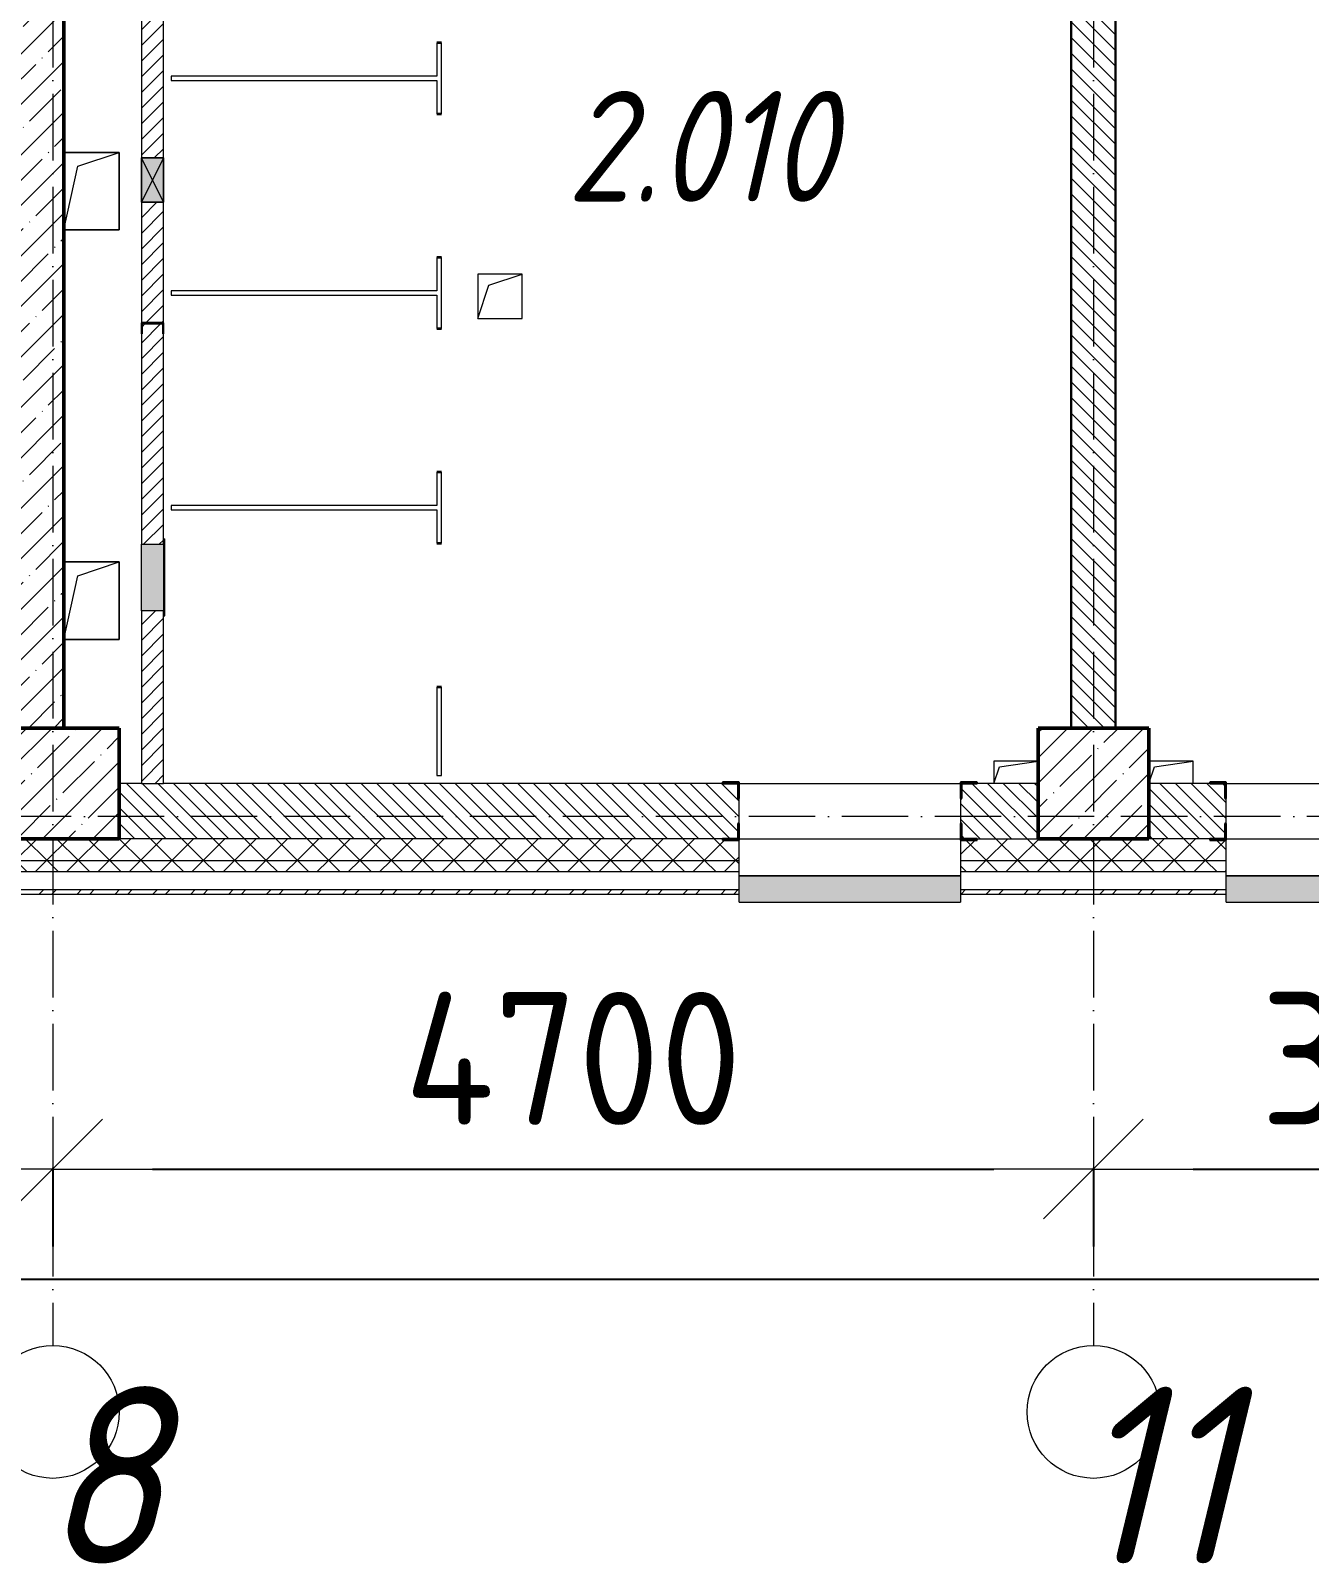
# Model space of a CAD drawing. Header units: millimetres. Extents: x 2294 to 908349, y -83289 to 219220.
# Drawn here: x 20713 to 26488, y 57933 to 64856 of the extents above; entities that cross this region are included whole.
import ezdxf

# ---------------------------------------------------------------- set-up
doc = ezdxf.new("R2010")
doc.units = ezdxf.units.MM
doc.linetypes.add('50_200_ШТРИХ_1Т_ш5_п1_п1_', pattern=[700, 500, -100, 0, -100])
for name, color, linetype, lineweight in [('2.4) ПГП вычит ЖБбалки 0.4 м -', 24, 'Continuous', 30), ('A-____-____-DIMS', 7, 'Continuous', 9), ('A-DETL-GENF-OTLN', 7, 'Continuous', 9), ('A-DOOR-OPNG-MCUT', 7, 'Continuous', 35), ('A-FLOR-____-OTLN', 7, 'Continuous', 9), ('A-GENM-____-MCUT', 7, 'Continuous', 25), ('A-GENM-____-OTLN', 7, 'Continuous', 9), ('A-GENM-____-OTLN-1', 7, 'Continuous', 25), ('A-GLAZ-____-OTLN', 7, 'Continuous', 9), ('A-WALL-____-MCUT', 7, 'Continuous', 13), ('A-WALL-____-MCUT-1', 7, 'Continuous', 9), ('A-WALL-____-MCUT-2', 7, 'Continuous', 50), ('A-WALL-____-OTLN', 7, 'Continuous', 9), ('A-WALL-____-PATT-1', 7, 'Continuous', 9), ('A-WALL-FNSH-MCUT-1', 7, 'Continuous', 9), ('S-COLS-____-MCUT', 7, 'Continuous', 50), ('S-COLS-____-OTLN', 7, 'Continuous', 9), ('S-GRID-____-IDEN', 7, 'Continuous', 9), ('S-GRID-____-OTLN-1', 7, '50_200_ШТРИХ_1Т_ш5_п1_п1_', 9), ('Марки помещений', 7, 'Continuous', 9)]:
    doc.layers.add(name, color=color, linetype=linetype, lineweight=lineweight)
doc.layers.add('A-DOOR-____-OTLN-1', color=7, linetype='Continuous', lineweight=9, true_color=0xffffff)
doc.layers.add('A-GLAZ-____-OTLN-1', color=7, linetype='Continuous', lineweight=9, true_color=0xc0c0c0)
doc.styles.add('ISOCPEUR_I_2', font='isocpeui.ttf', dxfattribs={"width": 0.85, "height": 2.3})
doc.styles.add('ISOCPEUR_I_9', font='isocpeui.ttf', dxfattribs={"width": 0.9, "height": 250})
doc.styles.add('СПДС', font='isocpeur.ttf', dxfattribs={"width": 0.9})
doc.dimstyles.new('Размера А3', dxfattribs={"dimtxt": 800, "dimasz": 450, "dimexe": 350, "dimexo": 100, "dimgap": 200, "dimtad": 1, "dimdec": 0, "dimrnd": 10, "dimzin": 0, "dimdsep": 46, "dimtxsty": 'СПДС', "dimblk": 'ARROWHEAD_6', "dimcen": 1, "dimclrd": 5, "dimclre": 5, "dimclrt": 5, "dimazin": 0, "dimtfac": 1, "dimtdec": 0, "dimtmove": 2, "dimatfit": 3, "dimfxl": 1, "dimtolj": 1, "dimtzin": 0, "dimarcsym": 0})
pattern_1 = [(135, (7562.787, 6025.276), (-35.35534, -35.35534), [])]
pattern_2 = [(45, (7562.79, 6025.28), (-70.71068, 70.71068), []), (135, (7562.79, 6025.28), (-70.71068, -70.71068), [])]

# ---------------------------------------------------------------- blocks, each defined once
blk = doc.blocks.new('BSC_Колонна _Прямоугольная - 500х500-V29-АР1_План отверстий 2 этажа в осях 1-64_Ю-ЯЯ')
at = {"layer": 'S-COLS-____-OTLN'}
h = blk.add_hatch(dxfattribs=at)
h.set_pattern_fill('FP_38', color=256, style=0, pattern_type=2)
h.set_pattern_definition([(45, (-17950, -55431.04), (-114.04925, 114.04925), []), (45, (-17835.95, -55431.04), (-114.04925, 114.04925), [201.613, -40.323, 3.353, -36.97])])
h.paths.add_polyline_path([(-250, -250), (250, -250), (250, 250), (-250, 250), (-250, 179.1)], flags=0)
at = {"layer": 'S-COLS-____-MCUT'}
for p, q in [((250, 250), (-250, 250)), ((-250, 250), (-250, -250)), ((250, -250), (250, 250)), ((-250, -250), (250, -250))]:
    blk.add_line(p, q, dxfattribs=at)
blk = doc.blocks.new('BSC_Колонна _Прямоугольная - 500х500-V59-АР1_План отверстий 2 этажа в осях 1-64_Ю-ЯЯ')
at = {"layer": 'S-COLS-____-OTLN'}
h = blk.add_hatch(dxfattribs=at)
h.set_pattern_fill('FP_70', color=256, style=0, pattern_type=2)
h.set_pattern_definition([(45, (-13300, -55431.04), (-114.04925, 114.04925), []), (45, (-13185.95, -55431.04), (-114.04925, 114.04925), [201.613, -40.323, 3.353, -36.97])])
h.paths.add_polyline_path([(-250, -250), (250, -250), (250, 250), (-250, 250), (-250, 179.1)], flags=0)
at = {"layer": 'S-COLS-____-MCUT'}
for p, q in [((250, 250), (-250, 250)), ((-250, 250), (-250, -250)), ((250, -250), (250, 250)), ((-250, -250), (250, -250))]:
    blk.add_line(p, q, dxfattribs=at)
blk = doc.blocks.new('DOR_ДУ_распашная__1Ст_Прямоугольная_ШЕР - Вн_650х2100h_Кабинки С_у-18405741-АР1_План отверстий 2 этажа в осях 1-64_Ю-ЯЯ')
at = {"layer": 'A-DOOR-OPNG-MCUT'}
for p, q in [((-325, -10), (-325, 10)), ((325, 10), (325, -10))]:
    blk.add_line(p, q, dxfattribs=at)
blk = doc.blocks.new('Фахверк_СКБ_Уголок - 250_2700-27497298-АР1_План отверстий 2 этажа в осях 1-64_Ю-ЯЯ')
at = {"layer": 'A-GENM-____-MCUT'}
for p, q in [((200, 181), (125, 181)), ((125, 181), (125, 106)), ((131, 106), (131, 175)), ((131, 175), (200, 175)), ((200, 175), (200, 181)), ((125, 106), (131, 106)), ((131, -6), (125, -6)), ((125, -6), (125, -81)), ((131, -75), (131, -6)), ((125, -81), (200, -81)), ((200, -75), (131, -75)), ((200, -81), (200, -75))]:
    blk.add_line(p, q, dxfattribs=at)
blk = doc.blocks.new('154_Фахверк_СКБ_Швеллер - Тип_100_3960-28331862-АР1_План отверстий 2 этажа в осях 1-64_Ю-ЯЯ')
at = {"layer": 'A-GENM-____-MCUT'}
for p, q in [((175, 50), (125, 50)), ((125, 50), (125, -50)), ((128, 47), (175, 47)), ((128, -47), (128, 47)), ((175, 47), (175, 50)), ((125, -50), (175, -50)), ((175, -47), (128, -47)), ((175, -50), (175, -47))]:
    blk.add_line(p, q, dxfattribs=at)
blk = doc.blocks.new('AR_Отверстие Ниша - Лючок-32402465-АР1_План отверстий 2 этажа в осях 1-64_Ю-ЯЯ')
at = {"layer": 'A-GLAZ-____-OTLN'}
blk.add_hatch(color=256, dxfattribs=at).paths.add_polyline_path([(150, 50), (-150, 50), (-150, -50), (150, -50)], flags=0)
for p, q in [((-150, 50), (150, 50)), ((-150, -50), (-150, 50)), ((150, 50), (150, -50)), ((150, -50), (-150, -50))]:
    blk.add_line(p, q, dxfattribs=at)
blk = doc.blocks.new('Л_Общий_Лючок - Лючок-29759562-АР1_План отверстий 2 этажа в осях 1-64_Ю-ЯЯ')
at = {"layer": 'A-GLAZ-____-OTLN-1'}
blk.add_hatch(color=256, dxfattribs=at).paths.add_polyline_path([(-24, -6), (324, -6), (324, 0), (-24, 0)], flags=0)
at = {"layer": 'A-GLAZ-____-OTLN'}
for p, q in [((-24, 0), (-24, -6)), ((324, 0), (324, -6)), ((-24, -6), (324, -6))]:
    blk.add_line(p, q, dxfattribs=at)
blk = doc.blocks.new('AR_Отверстие прямоугольное _в стене_ - AR_Отверстие прямоугольное _в стене__ВК-32402434-АР1_План отверстий 2 этажа в осях 1-64_Ю-ЯЯ')
at = {"layer": 'A-GLAZ-____-OTLN'}
blk.add_hatch(color=256, dxfattribs=at).paths.add_polyline_path([(100, 50), (-100, 50), (-100, -50), (100, -50)], flags=0)
at = {"layer": 'A-DETL-GENF-OTLN'}
for p, q in [((-100, -50), (-100, 50)), ((-100, 50), (100, 50)), ((100, 50), (-100, -50)), ((-100, 50), (100, -50)), ((100, 50), (-100, 50)), ((-100, 50), (-100, -50)), ((100, 50), (100, -50)), ((100, -50), (100, 50)), ((100, -50), (-100, -50)), ((-100, -50), (100, -50))]:
    blk.add_line(p, q, dxfattribs=at)
blk = doc.blocks.new('AR_Отверстие прямоугольное _в плите_ - AR_Отверстие прямоугольное _в плите_-V156-АР1_План отверстий 2 этажа в осях 1-64_Ю-ЯЯ')
at = {"layer": 'A-GENM-____-OTLN'}
for p, q in [((125, 175), (-125, 175)), ((-62.5, 112.5), (125, 175)), ((125, -175), (125, 175)), ((-125, -175), (-62.5, 112.5)), ((-125, -175), (125, -175))]:
    blk.add_line(p, q, dxfattribs=at)
blk = doc.blocks.new('AR_Отверстие прямоугольное _в плите_ - AR_Отверстие прямоугольное _в плите_-30459207-АР1_План отверстий 2 этажа в осях 1-64_Ю-ЯЯ')
at = {"layer": 'A-GENM-____-OTLN'}
for p, q in [((100, 100), (-100, 100)), ((-100, 100), (-100, -100)), ((-50, 50), (100, 100)), ((100, -100), (100, 100)), ((-100, -100), (-50, 50)), ((-100, -100), (100, -100))]:
    blk.add_line(p, q, dxfattribs=at)
blk = doc.blocks.new('AR_Отверстие прямоугольное _в плите_ - AR_Отверстие прямоугольное _в плите_-30510746-АР1_План отверстий 2 этажа в осях 1-64_Ю-ЯЯ')
at = {"layer": 'A-GENM-____-OTLN'}
for p, q in [((100, 50), (-100, 50)), ((-100, 50), (-100, -50)), ((-100, -50), (-75, 25)), ((-75, 25), (100, 50))]:
    blk.add_line(p, q, dxfattribs=at)
blk = doc.blocks.new('AR_Отверстие прямоугольное _в плите_ - AR_Отверстие прямоугольное _в плите_-V167-АР1_План отверстий 2 этажа в осях 1-64_Ю-ЯЯ')
at = {"layer": 'A-GENM-____-OTLN'}
for p, q in [((100, 50), (-100, 50)), ((-100, -50), (-75, 25)), ((-75, 25), (100, 50)), ((100, -50), (100, 50))]:
    blk.add_line(p, q, dxfattribs=at)
blk = doc.blocks.new('Отлив_СКБ - Отлив витража_120_НВФ-31885283-АР1_План отверстий 2 этажа в осях 1-64_Ю-ЯЯ')
at = {"layer": 'A-GLAZ-____-OTLN-1'}
for points in [[(426.1, -2), (1000, -2), (1000, 0), (0, 0), (0, -2)], [(426.1, -120), (1000, -120), (1000, -2), (0, -2), (0, -120)]]:
    blk.add_hatch(color=256, dxfattribs=at).paths.add_polyline_path(points, flags=0)
at = {"layer": 'A-GLAZ-____-OTLN'}
for p, q in [((0, 0), (1000, 0)), ((1000, -2), (0, -2)), ((0, -120), (0, -83)), ((0, -120), (1000, -120)), ((1000, -83), (1000, -120))]:
    blk.add_line(p, q, dxfattribs=at)
blk = doc.blocks.new('Отлив_СКБ - Отлив витража_120_НВФ-31885687-АР1_План отверстий 2 этажа в осях 1-64_Ю-ЯЯ')
at = {"layer": 'A-GLAZ-____-OTLN-1'}
for points in [[(0, 0), (0, -2), (1800, -2), (1800, 0), (1023.3, 0)], [(0, -83), (0, -120), (1800, -120), (1800, -2), (0, -2), (0, -63)]]:
    blk.add_hatch(color=256, dxfattribs=at).paths.add_polyline_path(points, flags=0)
at = {"layer": 'A-GLAZ-____-OTLN'}
for p, q in [((0, 0), (1800, 0)), ((1800, -2), (0, -2)), ((0, -120), (0, -83)), ((0, -120), (1800, -120)), ((1800, -83), (1800, -120))]:
    blk.add_line(p, q, dxfattribs=at)
blk = doc.blocks.new('2floor')
at = {"layer": 'A-WALL-____-PATT-1'}
h = blk.add_hatch(dxfattribs=at)
h.set_pattern_fill('FP_13', color=256, style=0, pattern_type=2)
h.set_pattern_definition([(45, (7562.79, 6025.28), (-114.04925, 114.04925), []), (45, (7676.84, 6025.28), (-114.04925, 114.04925), [201.612, -40.322, 3.353, -36.97])])
h.paths.add_polyline_path([(20612.8, 61706.3), (20862.8, 61706.3), (20862.8, 69206.3), (20612.8, 69206.3), (20612.8, 63249.9)], flags=0)
h = blk.add_hatch(dxfattribs=at)
h.set_pattern_fill('FP_5', color=256, style=0, pattern_type=2)
h.set_pattern_definition([(45, (7562.787, 6025.276), (-35.35534, 35.35534), [])])
h.paths.add_polyline_path([(21312.8, 61456.3), (21312.8, 62236.3), (21212.8, 62236.3), (21212.8, 61456.3)], flags=0)
h.paths.add_polyline_path([(21212.8, 62536.3), (21312.8, 62536.3), (21312.8, 63486.3), (21309.8, 63486.3), (21309.8, 63533.3), (21215.8, 63533.3), (21215.8, 63486.3), (21212.8, 63486.3), (21212.8, 63249.9)], flags=0)
h.paths.add_polyline_path([(21262.5, 63536.3), (21312.8, 63536.3), (21312.8, 64081.3), (21212.8, 64081.3), (21212.8, 63536.3), (21215.8, 63536.3)], flags=0)
h.paths.add_polyline_path([(21280.4, 64281.3), (21312.8, 64281.3), (21312.8, 69006.3), (21212.8, 69006.3), (21212.8, 64281.3)], flags=0)
h = blk.add_hatch(dxfattribs=at)
h.set_pattern_fill('FP_6', color=256, style=0, pattern_type=2)
h.set_pattern_definition(pattern_1)
h.paths.add_polyline_path([(25412.8, 61706.3), (25612.8, 61706.3), (25612.8, 65200.3), (25543.8, 65200.3), (25543.8, 65206.3), (25612.8, 65206.3), (25612.8, 68706.3), (25412.8, 68706.3), (25412.8, 65206.3), (25481.8, 65206.3), (25481.8, 65200.3), (25412.8, 65200.3), (25412.8, 63249.9)], flags=0)
h = blk.add_hatch(dxfattribs=at)
h.set_pattern_fill('FP_6', color=256, style=0, pattern_type=2)
h.set_pattern_definition(pattern_1)
h.paths.add_polyline_path([(24918.8, 61206.3), (25262.8, 61206.3), (25262.8, 61456.3), (24918.8, 61456.3), (24918.8, 61387.3), (24912.8, 61387.3), (24912.8, 61275.3), (24918.8, 61275.3), (24918.8, 61210.6)], flags=0)
h.paths.add_polyline_path([(23455.1, 61206.3), (23906.8, 61206.9), (23906.8, 61275.3), (23912.8, 61275.3), (23912.8, 61387.3), (23906.8, 61387.3), (23906.8, 61456.3), (21112.8, 61456.3), (21112.8, 61206.3), (21687.6, 61206.3)], flags=0)
h = blk.add_hatch(dxfattribs=at)
h.set_pattern_fill('FP_6', color=256, style=0, pattern_type=2)
h.set_pattern_definition(pattern_1)
h.paths.add_polyline_path([(27918.8, 61206.3), (28262.8, 61206.3), (28262.8, 61456.3), (27918.8, 61456.3), (27918.8, 61387.3), (27912.8, 61387.3), (27912.8, 61275.3), (27918.8, 61275.3)], flags=0)
h.paths.add_polyline_path([(26106.4, 61206.3), (26106.8, 61206.3), (26106.8, 61275.3), (26112.8, 61275.3), (26112.8, 61387.3), (26106.8, 61387.3), (26106.4, 61456.3), (25762.8, 61456.3), (25762.8, 61206.3), (26037.8, 61206.3)], flags=0)
h = blk.add_hatch(dxfattribs=at)
h.set_pattern_fill('FP_1', color=256, style=0, pattern_type=2)
h.set_pattern_definition(pattern_2)
h.paths.add_polyline_path([(81782.6, 61106.3), (81862.8, 61106.3), (81862.8, 61206.3), (75512.8, 61206.3), (75512.8, 61106.3), (78247.6, 61106.3)], flags=0)
h.paths.add_polyline_path([(72562.8, 61106.3), (74512.8, 61106.3), (74512.8, 61206.3), (72637.8, 61206.3), (72637.8, 61200.3), (72562.8, 61200.3)], flags=0)
h.paths.add_polyline_path([(71562.8, 61106.3), (71562.8, 61200.3), (71487.8, 61200.3), (71487.8, 61206.3), (70537.8, 61206.3), (70537.8, 61200.3), (70462.8, 61200.3), (70462.8, 61106.3), (71177.6, 61106.3)], flags=0)
h.paths.add_polyline_path([(67642.6, 61106.3), (68662.8, 61106.3), (68662.8, 61200.3), (68587.8, 61200.3), (68587.8, 61206.3), (67537.8, 61206.3), (67537.8, 61200.3), (67462.8, 61200.3), (67462.8, 61106.3), (67537.8, 61106.3)], flags=0)
h.paths.add_polyline_path([(65662.8, 61106.3), (65662.8, 61200.3), (65587.8, 61200.3), (65587.8, 61206.3), (64537.8, 61206.3), (64537.8, 61200.3), (64462.8, 61200.3), (64462.8, 61106.3), (64991.4, 61106.3)], flags=0)
h.paths.add_polyline_path([(61898.3, 61106.3), (62662.8, 61106.3), (62662.8, 61200.3), (62587.8, 61200.3), (62587.8, 61206.3), (61537.8, 61206.3), (61537.8, 61200.3), (61462.8, 61200.3), (61462.8, 61106.3), (61812.8, 61106.3)], flags=0)
h.paths.add_polyline_path([(59587.8, 61106.3), (59662.8, 61106.3), (59662.8, 61200.3), (59587.8, 61200.3), (59587.8, 61206.3), (58537.8, 61206.3), (58537.8, 61200.3), (58462.8, 61200.3), (58462.8, 61106.3), (58805.1, 61106.3)], flags=0)
h.paths.add_polyline_path([(55462.8, 61106.3), (56662.8, 61106.3), (56662.8, 61200.3), (56587.8, 61200.3), (56587.8, 61206.3), (55537.8, 61206.3), (55537.8, 61200.3), (55462.8, 61200.3)], flags=0)
h.paths.add_polyline_path([(50037.8, 61106.3), (50112.8, 61106.3), (50112.8, 61200.3), (50037.8, 61200.3), (50037.8, 61206.3), (48987.8, 61206.3), (48987.8, 61200.3), (48912.8, 61200.3), (48912.8, 61106.3), (49967.6, 61106.3)], flags=0)
h.paths.add_polyline_path([(51987.8, 61106.3), (53662.8, 61106.3), (53662.8, 61200.3), (53587.8, 61200.3), (53587.8, 61206.3), (51987.8, 61206.3), (51987.8, 61200.3), (51912.8, 61200.3), (51912.8, 61106.3)], flags=0)
h.paths.add_polyline_path([(47037.8, 61106.3), (47112.8, 61106.3), (47112.8, 61200.3), (47037.8, 61200.3), (47037.8, 61206.3), (45987.8, 61206.3), (45987.8, 61200.3), (45912.8, 61200.3), (45912.8, 61106.3), (46762.8, 61106.3)], flags=0)
h.paths.add_polyline_path([(44112.8, 61106.3), (44112.8, 61200.3), (44037.8, 61200.3), (44037.8, 61206.3), (42987.8, 61206.3), (42987.8, 61200.3), (42912.8, 61200.3), (42912.8, 61106.3), (43781.4, 61106.3)], flags=0)
h.paths.add_polyline_path([(39912.8, 61106.3), (41112.8, 61106.3), (41112.8, 61200.3), (41037.8, 61200.3), (41037.8, 61206.3), (39987.8, 61206.3), (39987.8, 61200.3), (39912.8, 61200.3)], flags=0)
h.paths.add_polyline_path([(38112.8, 61106.3), (38112.8, 61200.3), (38037.8, 61200.3), (38037.8, 61206.3), (36987.8, 61206.3), (36987.8, 61200.3), (36912.8, 61200.3), (36912.8, 61106.3), (38037.8, 61106.3)], flags=0)
h.paths.add_polyline_path([(34262.8, 61106.3), (35112.8, 61106.3), (35112.8, 61200.3), (35037.8, 61200.3), (35037.8, 61206.3), (33987.8, 61206.3), (33987.8, 61200.3), (33912.8, 61200.3), (33912.8, 61106.3), (34060.1, 61106.3)], flags=0)
h.paths.add_polyline_path([(32112.8, 61106.3), (32112.8, 61200.3), (32037.8, 61200.3), (32037.8, 61206.3), (30987.8, 61206.3), (30987.8, 61200.3), (30912.8, 61200.3), (30912.8, 61106.3), (31408.9, 61106.3)], flags=0)
h.paths.add_polyline_path([(29112.8, 61106.3), (29112.8, 61200.3), (29037.8, 61200.3), (29037.8, 61206.3), (27987.8, 61206.3), (27987.8, 61200.3), (27912.8, 61200.3), (27912.8, 61106.3), (29037.8, 61106.3)], flags=0)
h.paths.add_polyline_path([(26112.8, 61106.3), (26112.8, 61200.3), (26037.8, 61200.3), (26037.8, 61206.3), (24987.8, 61206.3), (24987.8, 61200.3), (24912.8, 61200.3), (24912.8, 61106.3), (26106.4, 61106.3)], flags=0)
h.paths.add_polyline_path([(23912.8, 61106.3), (23912.8, 61200.3), (23837.8, 61200.3), (23837.8, 61206.3), (14112.8, 61206.3), (14112.8, 61106.3), (23455.1, 61106.3)], flags=0)
h.paths.add_polyline_path([(13112.8, 61106.3), (13112.8, 61206.3), (5112.8, 61206.3), (5112.8, 61106.3), (11082.6, 61106.3)], flags=0)
h = blk.add_hatch(dxfattribs=at)
h.set_pattern_fill('FP_1', color=256, style=0, pattern_type=2)
h.set_pattern_definition(pattern_2)
h.paths.add_polyline_path([(81862.8, 61056.3), (81862.8, 61106.3), (75512.8, 61106.3), (75512.8, 61056.3), (81782.6, 61056.3)], flags=0)
h.paths.add_polyline_path([(74512.8, 61056.3), (74512.8, 61106.3), (72562.8, 61106.3), (72562.8, 61056.3), (72945.1, 61056.3)], flags=0)
h.paths.add_polyline_path([(71562.8, 61056.3), (71562.8, 61106.3), (70462.8, 61106.3), (70462.8, 61056.3), (71177.6, 61056.3)], flags=0)
h.paths.add_polyline_path([(68662.8, 61056.3), (68662.8, 61106.3), (67462.8, 61106.3), (67462.8, 61056.3), (67642.6, 61056.3)], flags=0)
h.paths.add_polyline_path([(65662.8, 61056.3), (65662.8, 61106.3), (64462.8, 61106.3), (64462.8, 61056.3), (64991.4, 61056.3)], flags=0)
h.paths.add_polyline_path([(62662.8, 61056.3), (62662.8, 61106.3), (61462.8, 61106.3), (61462.8, 61056.3), (62340.1, 61056.3)], flags=0)
h.paths.add_polyline_path([(58462.8, 61056.3), (59662.8, 61056.3), (59662.8, 61106.3), (58462.8, 61106.3)], flags=0)
h.paths.add_polyline_path([(56153.9, 61056.3), (56662.8, 61056.3), (56662.8, 61106.3), (55462.8, 61106.3), (55462.8, 61056.3)], flags=0)
h.paths.add_polyline_path([(51912.8, 61056.3), (53662.8, 61056.3), (53662.8, 61106.3), (51912.8, 61106.3)], flags=0)
h.paths.add_polyline_path([(48912.8, 61056.3), (50112.8, 61056.3), (50112.8, 61106.3), (48912.8, 61106.3)], flags=0)
h.paths.add_polyline_path([(47112.8, 61056.3), (47112.8, 61106.3), (45912.8, 61106.3), (45912.8, 61056.3), (46432.6, 61056.3)], flags=0)
h.paths.add_polyline_path([(41112.8, 61056.3), (41112.8, 61106.3), (39912.8, 61106.3), (39912.8, 61056.3)], flags=0)
h.paths.add_polyline_path([(42912.8, 61056.3), (44112.8, 61056.3), (44112.8, 61106.3), (42912.8, 61106.3)], flags=0)
h.paths.add_polyline_path([(38112.8, 61056.3), (38112.8, 61106.3), (36912.8, 61106.3), (36912.8, 61056.3), (37595.1, 61056.3)], flags=0)
h.paths.add_polyline_path([(35112.8, 61056.3), (35112.8, 61106.3), (33912.8, 61106.3), (33912.8, 61056.3), (34943.9, 61056.3)], flags=0)
h.paths.add_polyline_path([(30912.8, 61056.3), (32112.8, 61056.3), (32112.8, 61106.3), (30912.8, 61106.3)], flags=0)
h.paths.add_polyline_path([(29112.8, 61056.3), (29112.8, 61106.3), (27912.8, 61106.3), (27912.8, 61056.3), (28757.6, 61056.3)], flags=0)
h.paths.add_polyline_path([(26106.4, 61056.3), (26112.8, 61056.3), (26112.8, 61106.3), (24912.8, 61106.3), (24912.8, 61056.3), (25222.6, 61056.3)], flags=0)
h.paths.add_polyline_path([(23912.8, 61056.3), (23912.8, 61106.3), (14112.8, 61106.3), (14112.8, 61056.3), (23455.1, 61056.3)], flags=0)
h.paths.add_polyline_path([(13112.8, 61056.3), (13112.8, 61106.3), (5012.8, 61106.3), (5012.8, 61056.3), (11082.6, 61056.3)], flags=0)
h = blk.add_hatch(dxfattribs=at)
h.set_pattern_fill('FP_3', color=256, style=0, pattern_type=2)
h.set_pattern_definition([(45, (7562.79, 6025.28), (-85.53659, 85.53659), []), (45, (7619.81, 6025.28), (-85.53659, 85.53659), [])])
h.paths.add_polyline_path([(52777.8, 60956.3), (52777.8, 60976.3), (51912.8, 60976.3), (51912.8, 60956.3), (52618.9, 60956.3)], flags=0)
h.paths.add_polyline_path([(49967.6, 60956.3), (50112.8, 60956.3), (50112.8, 60976.3), (48912.8, 60976.3), (48912.8, 60956.3)], flags=0)
h.paths.add_polyline_path([(46432.6, 60956.3), (47112.8, 60956.3), (47112.8, 60976.3), (45912.8, 60976.3), (45912.8, 60956.3)], flags=0)
h.paths.add_polyline_path([(44112.8, 60956.3), (44112.8, 60976.3), (42912.8, 60976.3), (42912.8, 60956.3), (43781.4, 60956.3)], flags=0)
h.paths.add_polyline_path([(41112.8, 60956.3), (41112.8, 60976.3), (39912.8, 60976.3), (39912.8, 60956.3)], flags=0)
h.paths.add_polyline_path([(38112.8, 60956.3), (38112.8, 60976.3), (36912.8, 60976.3), (36912.8, 60956.3), (37595.1, 60956.3)], flags=0)
h.paths.add_polyline_path([(34943.9, 60956.3), (35112.8, 60956.3), (35112.8, 60976.3), (33912.8, 60976.3), (33912.8, 60956.3), (34060.1, 60956.3)], flags=0)
h.paths.add_polyline_path([(32112.8, 60956.3), (32112.8, 60976.3), (30912.8, 60976.3), (30912.8, 60956.3), (31408.9, 60956.3)], flags=0)
h.paths.add_polyline_path([(28757.6, 60956.3), (29112.8, 60956.3), (29112.8, 60976.3), (27912.8, 60976.3), (27912.8, 60956.3)], flags=0)
h.paths.add_polyline_path([(24912.8, 60956.3), (26112.8, 60956.3), (26112.8, 60976.3), (24912.8, 60976.3)], flags=0)
h.paths.add_polyline_path([(23912.8, 60956.3), (23912.8, 60976.3), (14112.8, 60976.3), (14112.8, 60956.3), (23455.1, 60956.3)], flags=0)
h.paths.add_polyline_path([(13112.8, 60956.3), (13112.8, 60976.3), (4882.8, 60976.3), (4882.8, 60956.3), (11082.6, 60956.3)], flags=0)
at = {"layer": '2.4) ПГП вычит ЖБбалки 0.4 м -'}
for points in [[(25412.8, 68706.3), (25412.8, 61706.3)], [(25612.8, 61706.3), (25612.8, 68506.3)]]:
    blk.add_lwpolyline(points, dxfattribs=at)
at = {"layer": 'A-FLOR-____-OTLN'}
for p, q in [((20862.8, 64306.3), (21112.8, 64306.3)), ((21112.8, 64306.3), (21112.8, 63956.3)), ((21112.8, 63956.3), (20862.8, 63956.3)), ((20862.8, 62456.3), (21112.8, 62456.3)), ((21112.8, 62456.3), (21112.8, 62106.3)), ((21112.8, 62106.3), (20862.8, 62106.3))]:
    blk.add_line(p, q, dxfattribs=at)
at = {"layer": 'A-WALL-____-MCUT'}
for p, q in [((25412.8, 65131.3), (25412.8, 61706.3)), ((25612.8, 61706.3), (25612.8, 65131.3)), ((21212.8, 61456.3), (21112.8, 61456.3)), ((21212.8, 61456.3), (21312.8, 61456.3)), ((23837.8, 61456.3), (21312.8, 61456.3)), ((25262.8, 61456.3), (24987.8, 61456.3)), ((26037.8, 61456.3), (25762.8, 61456.3)), ((23912.8, 61275.3), (23912.8, 61387.3)), ((24912.8, 61387.3), (24912.8, 61275.3)), ((26112.8, 61275.3), (26112.8, 61387.3)), ((23837.8, 61206.3), (21112.8, 61206.3)), ((24987.8, 61206.3), (25262.8, 61206.3)), ((23912.8, 60976.3), (23912.8, 61200.3)), ((24912.8, 61200.3), (24912.8, 60976.3)), ((26112.8, 60976.3), (26112.8, 61200.3)), ((14112.8, 60976.3), (23912.8, 60976.3)), ((24912.8, 60976.3), (26112.8, 60976.3))]:
    blk.add_line(p, q, dxfattribs=at)
at = {"layer": 'A-WALL-____-MCUT-1'}
for p, q in [((26037.8, 61206.3), (25762.8, 61206.3)), ((23912.8, 61106.3), (14112.8, 61106.3)), ((26112.8, 61106.3), (24912.8, 61106.3)), ((23912.8, 61056.3), (14112.8, 61056.3)), ((26112.8, 61056.3), (24912.8, 61056.3))]:
    blk.add_line(p, q, dxfattribs=at)
at = {"layer": 'A-WALL-____-MCUT-2'}
blk.add_line((20862.8, 61706.3), (20862.8, 69206.3), dxfattribs=at)
at = {"layer": 'A-WALL-____-OTLN'}
for p, q in [((23912.8, 61456.3), (24912.8, 61456.3)), ((26112.8, 61456.3), (27912.8, 61456.3)), ((23912.8, 61206.3), (24912.8, 61206.3)), ((26112.8, 61206.3), (27912.8, 61206.3))]:
    blk.add_line(p, q, dxfattribs=at)
at = {"layer": 'A-WALL-FNSH-MCUT-1'}
for p, q in [((21212.8, 69006.3), (21212.8, 64281.3)), ((21312.8, 64281.3), (21312.8, 65636.3)), ((22547.8, 64801.3), (22547.8, 64651.3)), ((22567.8, 64481.3), (22567.8, 64801.3)), ((22547.8, 64651.3), (21347.8, 64651.3)), ((21347.8, 64651.3), (21347.8, 64631.3)), ((21347.8, 64631.3), (22547.8, 64631.3)), ((22547.8, 64631.3), (22547.8, 64481.3)), ((21212.8, 64081.3), (21212.8, 63536.3)), ((21312.8, 63536.3), (21312.8, 64081.3)), ((22547.8, 63831.3), (22547.8, 63681.3)), ((22567.8, 63511.3), (22567.8, 63831.3)), ((22547.8, 63681.3), (21347.8, 63681.3)), ((21347.8, 63681.3), (21347.8, 63661.3)), ((21347.8, 63661.3), (22547.8, 63661.3)), ((22547.8, 63661.3), (22547.8, 63511.3)), ((21212.8, 63486.3), (21212.8, 62536.3)), ((21312.8, 62536.3), (21312.8, 63486.3)), ((22547.8, 62861.3), (22547.8, 62711.3)), ((22567.8, 62541.3), (22567.8, 62861.3)), ((22547.8, 62711.3), (21347.8, 62711.3)), ((21347.8, 62711.3), (21347.8, 62691.3)), ((21347.8, 62691.3), (22547.8, 62691.3)), ((22547.8, 62691.3), (22547.8, 62541.3)), ((21212.8, 62236.3), (21212.8, 61456.3)), ((21312.8, 61456.3), (21312.8, 62236.3)), ((22547.8, 61891.3), (22547.8, 61491.3)), ((22567.8, 61491.3), (22567.8, 61891.3)), ((22547.8, 61491.3), (22567.8, 61491.3)), ((14112.8, 60956.3), (23912.8, 60956.3)), ((23912.8, 60956.3), (23912.8, 60976.3)), ((24912.8, 60976.3), (24912.8, 60956.3)), ((24912.8, 60956.3), (26112.8, 60956.3)), ((26112.8, 60956.3), (26112.8, 60976.3))]:
    blk.add_line(p, q, dxfattribs=at)
at = {"layer": 'A-DOOR-____-OTLN-1', "rotation": 90.00000000000007}
for p in [(22557.8, 65126.3), (22557.8, 64156.3), (22557.8, 63186.3), (22557.8, 62216.3)]:
    blk.add_blockref('DOR_ДУ_распашная__1Ст_Прямоугольная_ШЕР - Вн_650х2100h_Кабинки С_у-18405741-АР1_План отверстий 2 этажа в осях 1-64_Ю-ЯЯ', p, dxfattribs=at)
at = {"layer": 'A-GENM-____-OTLN'}
for name, p in [('AR_Отверстие прямоугольное _в плите_ - AR_Отверстие прямоугольное _в плите_-V156-АР1_План отверстий 2 этажа в осях 1-64_Ю-ЯЯ', (20987.8, 64131.3)), ('AR_Отверстие прямоугольное _в плите_ - AR_Отверстие прямоугольное _в плите_-30459207-АР1_План отверстий 2 этажа в осях 1-64_Ю-ЯЯ', (22832.8, 63656.3)), ('AR_Отверстие прямоугольное _в плите_ - AR_Отверстие прямоугольное _в плите_-V156-АР1_План отверстий 2 этажа в осях 1-64_Ю-ЯЯ', (20987.8, 62281.3)), ('AR_Отверстие прямоугольное _в плите_ - AR_Отверстие прямоугольное _в плите_-30510746-АР1_План отверстий 2 этажа в осях 1-64_Ю-ЯЯ', (25162.8, 61506.3)), ('AR_Отверстие прямоугольное _в плите_ - AR_Отверстие прямоугольное _в плите_-V167-АР1_План отверстий 2 этажа в осях 1-64_Ю-ЯЯ', (25862.8, 61506.3))]:
    blk.add_blockref(name, p, dxfattribs=at)
at = {"layer": 'A-GENM-____-OTLN-1'}
for name, p, rotation in [('154_Фахверк_СКБ_Швеллер - Тип_100_3960-28331862-АР1_План отверстий 2 этажа в осях 1-64_Ю-ЯЯ', (21262.8, 63661.3), 270.0000000000001), ('Фахверк_СКБ_Уголок - 250_2700-27497298-АР1_План отверстий 2 этажа в осях 1-64_Ю-ЯЯ', (24037.8, 61381.3), 180), ('Фахверк_СКБ_Уголок - 250_2700-27497298-АР1_План отверстий 2 этажа в осях 1-64_Ю-ЯЯ', (26237.8, 61381.3), 180)]:
    blk.add_blockref(name, p, dxfattribs=dict(at, rotation=rotation))
blk.add_blockref('Фахверк_СКБ_Уголок - 250_2700-27497298-АР1_План отверстий 2 этажа в осях 1-64_Ю-ЯЯ', (24787.8, 61281.3), dxfattribs=at)
at = {"layer": 'A-GLAZ-____-OTLN'}
for name, p, rotation in [('AR_Отверстие прямоугольное _в стене_ - AR_Отверстие прямоугольное _в стене__ВК-32402434-АР1_План отверстий 2 этажа в осях 1-64_Ю-ЯЯ', (21262.8, 64181.3), 270.0000000000001), ('AR_Отверстие Ниша - Лючок-32402465-АР1_План отверстий 2 этажа в осях 1-64_Ю-ЯЯ', (21262.8, 62386.3), 270.0000000000001), ('Л_Общий_Лючок - Лючок-29759562-АР1_План отверстий 2 этажа в осях 1-64_Ю-ЯЯ', (21312.8, 62236.3), 90.0000000000001)]:
    blk.add_blockref(name, p, dxfattribs=dict(at, rotation=rotation))
for name, p in [('Отлив_СКБ - Отлив витража_120_НВФ-31885283-АР1_План отверстий 2 этажа в осях 1-64_Ю-ЯЯ', (23912.8, 61039.3)), ('Отлив_СКБ - Отлив витража_120_НВФ-31885687-АР1_План отверстий 2 этажа в осях 1-64_Ю-ЯЯ', (26112.8, 61039.3))]:
    blk.add_blockref(name, p, dxfattribs=at)
at = {"layer": 'S-COLS-____-OTLN'}
for name, p in [('BSC_Колонна _Прямоугольная - 500х500-V59-АР1_План отверстий 2 этажа в осях 1-64_Ю-ЯЯ', (20862.8, 61456.3)), ('BSC_Колонна _Прямоугольная - 500х500-V29-АР1_План отверстий 2 этажа в осях 1-64_Ю-ЯЯ', (25512.8, 61456.3))]:
    blk.add_blockref(name, p, dxfattribs=at)
at = {"layer": 'Марки помещений', "insert": (23133.9, 64584), "char_height": 500, "width": 737.552, "attachment_point": 1, "style": 'ISOCPEUR_I_2'}
blk.add_mtext('2.010', dxfattribs=at)
blk = doc.blocks.new('Ось сетки - Круг_Ø6_00__ISO-2_5_0_9K_-25732049-АР1_План отверстий 3 этажа в осях 1-64_Ю-ЯЯ')
at = {"layer": 'S-GRID-____-IDEN'}
blk.add_circle((0, 0), 3, dxfattribs=at)
blk = doc.blocks.new('ARROWHEAD_6')
at = {"color": 0, "linetype": 'Continuous'}
for p, q in [((-0.5, -0.5), (0.5, 0.5)), ((0, 0), (-1, 0))]:
    blk.add_line(p, q, dxfattribs=at)
blk = doc.blocks.new('*D2767')
at = {"layer": 'A-____-____-DIMS', "color": 0, "lineweight": -2, "transparency": 16777216}
for p, q in [((175433.5, 59719.8), (175433.5, 59363.7)), ((175883.5, 59713.7), (178383.5, 59713.7)), ((178833.5, 59719.8), (178833.5, 59363.7))]:
    blk.add_line(p, q, dxfattribs=at)
at = {"layer": 'Defpoints', "color": 0, "transparency": 16777216}
for p in [(175433.5, 59819.8), (178833.5, 59819.8), (178833.5, 59713.7)]:
    blk.add_point(p, dxfattribs=at)
at = {"layer": 'A-____-____-DIMS', "color": 0, "lineweight": -2, "transparency": 16777216, "xscale": 450, "yscale": 450, "zscale": 450, "rotation": 180}
blk.add_blockref('ARROWHEAD_6', (175433.5, 59713.7), dxfattribs=at)
at = {"layer": 'A-____-____-DIMS', "color": 0, "lineweight": -2, "transparency": 16777216, "xscale": 450, "yscale": 450, "zscale": 450}
blk.add_blockref('ARROWHEAD_6', (178833.5, 59713.7), dxfattribs=at)
at = {"layer": 'A-____-____-DIMS', "color": 0, "transparency": 16777216, "insert": (177133.5, 60213.7), "char_height": 600, "attachment_point": 5, "style": 'СПДС'}
blk.add_mtext('\\A1;3400', dxfattribs=at)
blk = doc.blocks.new('*D2768')
at = {"layer": 'A-____-____-DIMS', "color": 0, "lineweight": -2, "transparency": 16777216}
for p, q in [((178833.5, 59719.8), (178833.5, 59363.7)), ((179283.5, 59713.7), (183083.5, 59713.7)), ((183533.5, 59719.8), (183533.5, 59363.7))]:
    blk.add_line(p, q, dxfattribs=at)
at = {"layer": 'Defpoints', "color": 0, "transparency": 16777216}
for p in [(178833.5, 59819.8), (183533.5, 59819.8), (183533.5, 59713.7)]:
    blk.add_point(p, dxfattribs=at)
at = {"layer": 'A-____-____-DIMS', "color": 0, "lineweight": -2, "transparency": 16777216, "xscale": 450, "yscale": 450, "zscale": 450, "rotation": 180}
blk.add_blockref('ARROWHEAD_6', (178833.5, 59713.7), dxfattribs=at)
at = {"layer": 'A-____-____-DIMS', "color": 0, "lineweight": -2, "transparency": 16777216, "xscale": 450, "yscale": 450, "zscale": 450}
blk.add_blockref('ARROWHEAD_6', (183533.5, 59713.7), dxfattribs=at)
at = {"layer": 'A-____-____-DIMS', "color": 0, "transparency": 16777216, "insert": (181183.5, 60213.7), "char_height": 600, "attachment_point": 5, "style": 'СПДС'}
blk.add_mtext('\\A1;4700', dxfattribs=at)
blk = doc.blocks.new('*D2769')
at = {"layer": 'A-____-____-DIMS', "color": 0, "lineweight": -2, "transparency": 16777216}
for p, q in [((183533.5, 59719.8), (183533.5, 59363.7)), ((183983.5, 59713.7), (186083.5, 59713.7)), ((186533.5, 59719.8), (186533.5, 59363.7))]:
    blk.add_line(p, q, dxfattribs=at)
at = {"layer": 'Defpoints', "color": 0, "transparency": 16777216}
for p in [(183533.5, 59819.8), (186533.5, 59819.8), (186533.5, 59713.7)]:
    blk.add_point(p, dxfattribs=at)
at = {"layer": 'A-____-____-DIMS', "color": 0, "lineweight": -2, "transparency": 16777216, "xscale": 450, "yscale": 450, "zscale": 450, "rotation": 180}
blk.add_blockref('ARROWHEAD_6', (183533.5, 59713.7), dxfattribs=at)
at = {"layer": 'A-____-____-DIMS', "color": 0, "lineweight": -2, "transparency": 16777216, "xscale": 450, "yscale": 450, "zscale": 450}
blk.add_blockref('ARROWHEAD_6', (186533.5, 59713.7), dxfattribs=at)
at = {"layer": 'A-____-____-DIMS', "color": 0, "transparency": 16777216, "insert": (185033.5, 60213.7), "char_height": 600, "attachment_point": 5, "style": 'СПДС'}
blk.add_mtext('\\A1;3000', dxfattribs=at)
blk = doc.blocks.new('*D2785')
at = {"layer": 'A-____-____-DIMS', "color": 0, "lineweight": -2, "transparency": 16777216}
for p, q in [((163233.5, 59223), (163233.5, 58866.9)), ((163683.5, 59216.9), (236183.5, 59216.9)), ((236633.5, 59223), (236633.5, 58866.9))]:
    blk.add_line(p, q, dxfattribs=at)
at = {"layer": 'Defpoints', "color": 0, "transparency": 16777216}
for p in [(163233.5, 59323), (236633.5, 59323), (236633.5, 59216.9)]:
    blk.add_point(p, dxfattribs=at)
at = {"layer": 'A-____-____-DIMS', "color": 0, "lineweight": -2, "transparency": 16777216, "xscale": 450, "yscale": 450, "zscale": 450, "rotation": 180}
blk.add_blockref('ARROWHEAD_6', (163233.5, 59216.9), dxfattribs=at)
at = {"layer": 'A-____-____-DIMS', "color": 0, "lineweight": -2, "transparency": 16777216, "xscale": 450, "yscale": 450, "zscale": 450}
blk.add_blockref('ARROWHEAD_6', (236633.5, 59216.9), dxfattribs=at)
at = {"layer": 'A-____-____-DIMS', "color": 0, "transparency": 16777216, "insert": (199933.5, 59716.9), "char_height": 600, "attachment_point": 5, "style": 'СПДС'}
blk.add_mtext('\\A1;73400', dxfattribs=at)
blk = doc.blocks.new('3osi')
at = {"layer": 'S-GRID-____-OTLN-1', "color": 251, "ltscale": 0.6, "true_color": 0x636466}
for p, q in [((178833.5, 96918.1), (178833.5, 58916.9)), ((183533.5, 96918.1), (183533.5, 58916.9)), ((269657.9, 61306.3), (160914.7, 61306.3))]:
    blk.add_line(p, q, dxfattribs=at)
at = {"layer": 'S-GRID-____-IDEN', "xscale": 99.99999999999993, "yscale": 99.99999999999993, "zscale": 99.99999999999993, "rotation": 180}
for p in [(178833.5, 58616.9), (183533.5, 58616.9)]:
    blk.add_blockref('Ось сетки - Круг_Ø6_00__ISO-2_5_0_9K_-25732049-АР1_План отверстий 3 этажа в осях 1-64_Ю-ЯЯ', p, dxfattribs=at)
at = {"layer": 'S-GRID-____-IDEN', "char_height": 800, "attachment_point": 1, "style": 'ISOCPEUR_I_9'}
for s, insert, width in [('\\fISOCPEUR|b0|i1|c204|p34|;\\W.9;8', (178782.4, 58730.8), 202.025), ('11', (183446.8, 58730.8), 288.607)]:
    blk.add_mtext(s, dxfattribs=dict(at, insert=insert, width=width))
at = {"layer": 'A-____-____-DIMS'}
for base, p1, p2, picture, middle in [((178833.5, 59713.7), (175433.5, 59819.8), (178833.5, 59819.8), '*D2767', (177133.5, 60213.7)), ((183533.5, 59713.7), (178833.5, 59819.8), (183533.5, 59819.8), '*D2768', (181183.5, 60213.7)), ((186533.5, 59713.7), (183533.5, 59819.8), (186533.5, 59819.8), '*D2769', (185033.5, 60213.7)), ((236633.5, 59216.9), (163233.5, 59323), (236633.5, 59323), '*D2785', (199933.5, 59716.9))]:
    dim = blk.add_linear_dim(base=base, p1=p1, p2=p2, dimstyle='Размера А3', override={"dimtxt": 600, "dimclrd": 0, "dimclre": 0, "dimclrt": 0}, dxfattribs=at)
    dim.commit()
    dim.dimension.update_dxf_attribs({"geometry": picture, "text_midpoint": middle})

msp = doc.modelspace()

# ---------------------------------------------------------------- block references
for name, p in [('3osi', (-158020.7, 0)), ('2floor', (0, 0))]:
    msp.add_blockref(name, p)

doc.saveas('drawing.dxf')
